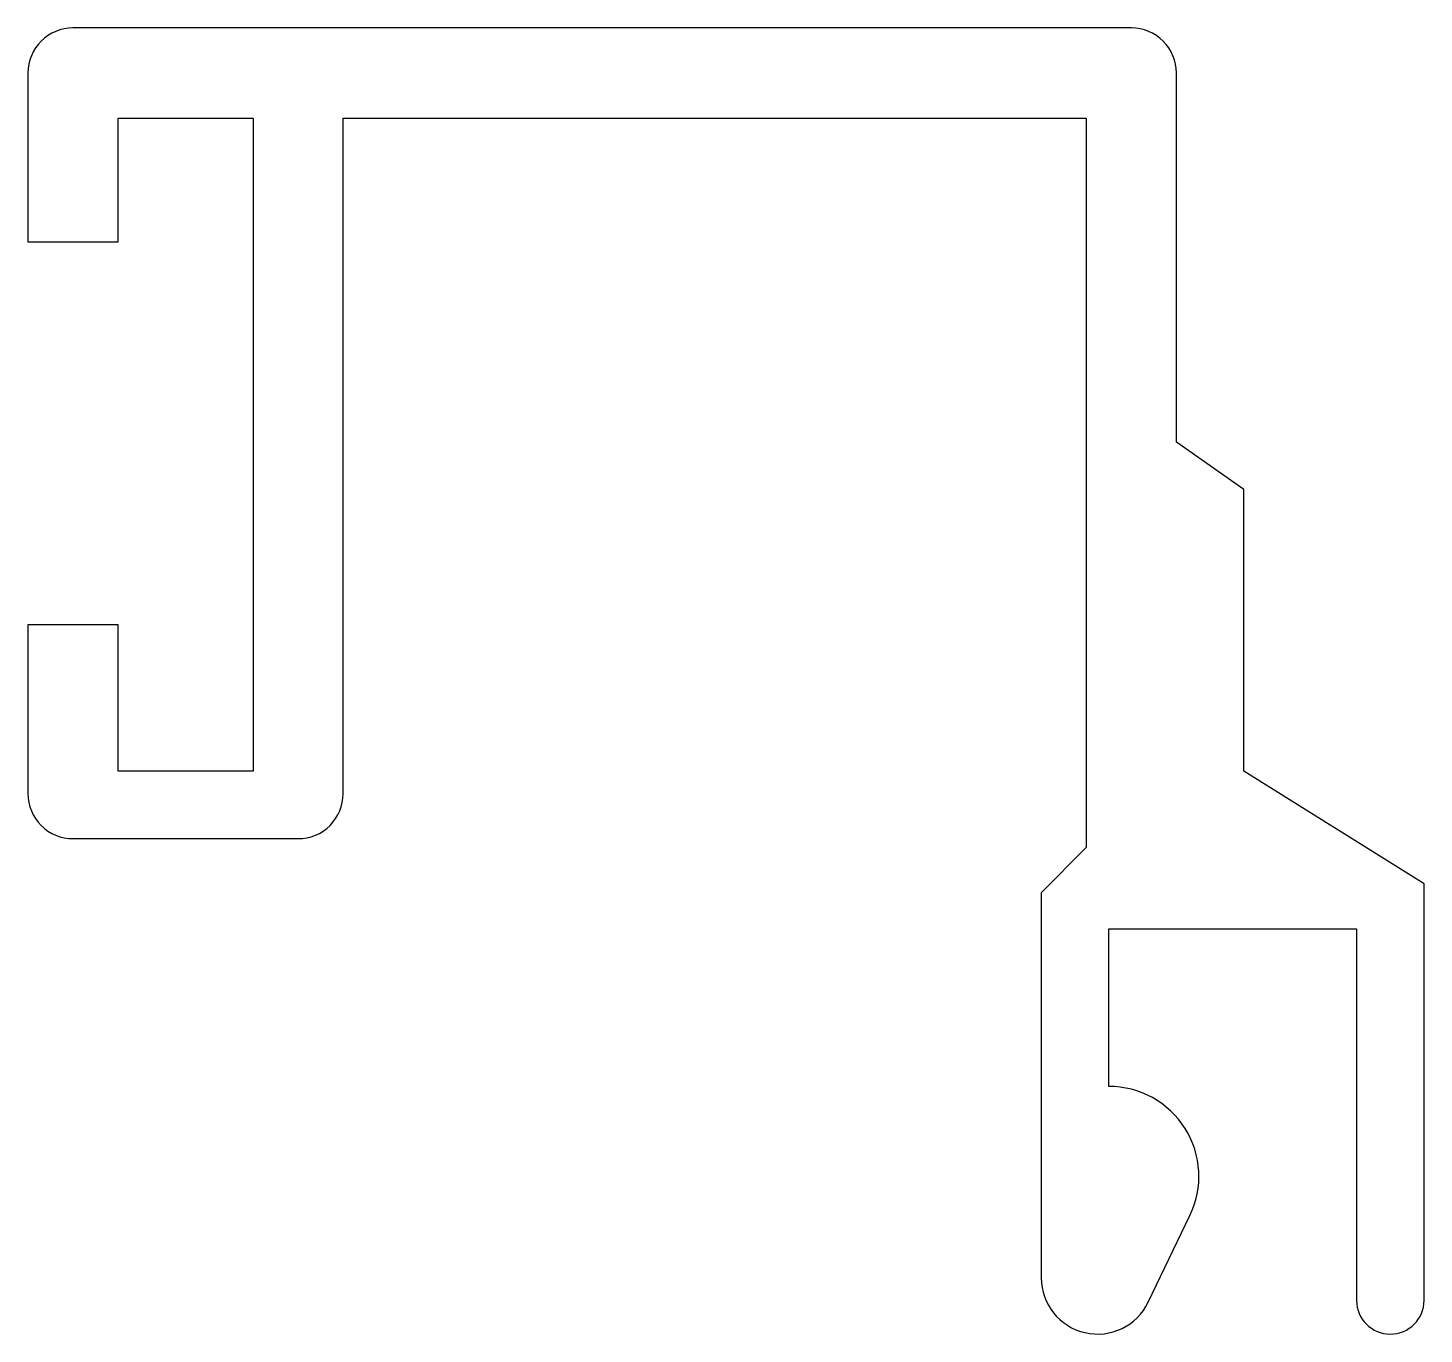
# Model space of a CAD drawing. Extents: x 242.5 to 273.5, y 229.5 to 258.5.
import ezdxf

# ---------------------------------------------------------------- set-up
doc = ezdxf.new("R2010")
doc.units = 0
doc.layers.add('ANA', color=220, linetype='CONTINUOUS')

msp = doc.modelspace()

# ---------------------------------------------------------------- linework, layer by layer
at = {"layer": 'ANA'}
msp.add_lwpolyline([(267.416, 230.203), (268.342, 232.127, 0.552528), (266.54, 234.994), (266.54, 238.494), (272.04, 238.494), (272.04, 230.244, 1), (273.54, 230.244), (273.54, 239.494), (269.54, 241.994), (269.54, 248.244), (268.04, 249.294), (268.04, 257.494, 0.414214), (267.04, 258.494), (243.54, 258.494, 0.414214), (242.54, 257.494), (242.54, 253.744), (244.54, 253.744), (244.54, 256.494), (247.54, 256.494), (247.54, 241.994), (244.54, 241.994), (244.54, 245.244), (242.54, 245.244), (242.54, 241.494, 0.414214), (243.54, 240.494), (248.54, 240.494, 0.414214), (249.54, 241.494), (249.54, 256.494), (266.04, 256.494), (266.04, 240.294), (265.04, 239.294), (265.04, 230.744, 0.797664)], format="xyb", close=True, dxfattribs=at)

doc.saveas('drawing.dxf')
